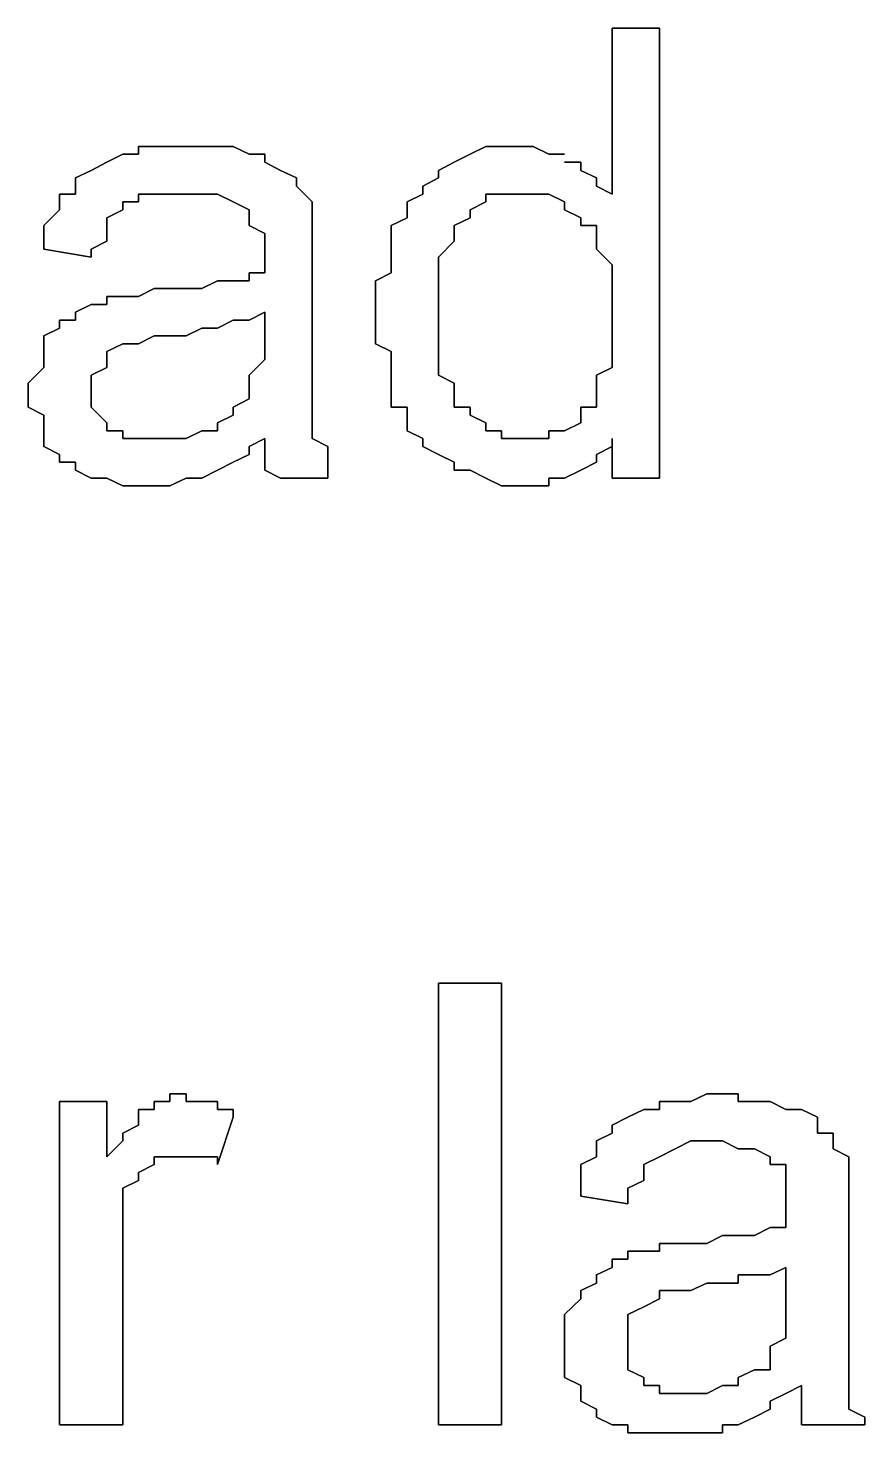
# Model space of a CAD drawing. Header units: metres. Extents: x 2.9 to 42.8, y 1.7 to 28.7.
# Drawn here: x 37.7931 to 37.9801, y 22.3079 to 22.6219 of the extents above; entities that cross this region are included whole.
import ezdxf

# ---------------------------------------------------------------- set-up
doc = ezdxf.new("R2010")
doc.units = ezdxf.units.M
doc.layers.add('GRIS', color=8, linetype='Continuous')

msp = doc.modelspace()

# ---------------------------------------------------------------- linework, layer by layer
at = {"layer": 'GRIS', "lineweight": -3}
for points in [[(37.9342, 22.6219), (37.9236, 22.6219), (37.9342, 22.6219)], [(37.9236, 22.6219), (37.9236, 22.5848), (37.9236, 22.6219)], [(37.9342, 22.5213), (37.9342, 22.6219), (37.9342, 22.5213)], [(37.8143, 22.5937), (37.8107, 22.5919), (37.8143, 22.5937)], [(37.8178, 22.5937), (37.8143, 22.5937), (37.8178, 22.5937)], [(37.8213, 22.5954), (37.8178, 22.5954), (37.8213, 22.5954)], [(37.8178, 22.5954), (37.8178, 22.5937), (37.8178, 22.5954)], [(37.8248, 22.5954), (37.8213, 22.5954), (37.8248, 22.5954)], [(37.8284, 22.5954), (37.8248, 22.5954), (37.8284, 22.5954)], [(37.8319, 22.5954), (37.8284, 22.5954), (37.8319, 22.5954)], [(37.8354, 22.5954), (37.8319, 22.5954), (37.8354, 22.5954)], [(37.8389, 22.5954), (37.8354, 22.5954), (37.8389, 22.5954)], [(37.8425, 22.5937), (37.8389, 22.5954), (37.8425, 22.5937)], [(37.846, 22.5937), (37.8425, 22.5937), (37.846, 22.5937)], [(37.846, 22.5919), (37.846, 22.5937), (37.846, 22.5919)], [(37.8919, 22.5937), (37.8883, 22.5919), (37.8919, 22.5937)], [(37.8954, 22.5954), (37.8919, 22.5937), (37.8954, 22.5954)], [(37.8989, 22.5954), (37.8954, 22.5954), (37.8989, 22.5954)], [(37.9024, 22.5954), (37.8989, 22.5954), (37.9024, 22.5954)], [(37.906, 22.5954), (37.9024, 22.5954), (37.906, 22.5954)], [(37.9095, 22.5937), (37.906, 22.5954), (37.9095, 22.5937)], [(37.913, 22.5937), (37.9095, 22.5937), (37.913, 22.5937)], [(37.8072, 22.5901), (37.8037, 22.5884), (37.8072, 22.5901)], [(37.8107, 22.5919), (37.8072, 22.5901), (37.8107, 22.5919)], [(37.8495, 22.5901), (37.846, 22.5919), (37.8495, 22.5901)], [(37.8531, 22.5884), (37.8495, 22.5901), (37.8531, 22.5884)], [(37.8883, 22.5919), (37.8848, 22.5901), (37.8883, 22.5919)], [(37.8848, 22.5901), (37.8848, 22.5884), (37.8848, 22.5901)], [(37.9166, 22.5919), (37.913, 22.5919), (37.9166, 22.5919)], [(37.9166, 22.5901), (37.9166, 22.5919), (37.9166, 22.5901)], [(37.9201, 22.5884), (37.9166, 22.5901), (37.9201, 22.5884)], [(37.8037, 22.5884), (37.8037, 22.5866), (37.8037, 22.5884)], [(37.8037, 22.5866), (37.8037, 22.5848), (37.8037, 22.5866)], [(37.8531, 22.5866), (37.8531, 22.5884), (37.8531, 22.5866)], [(37.8566, 22.5831), (37.8531, 22.5866), (37.8566, 22.5831)], [(37.8848, 22.5884), (37.8813, 22.5866), (37.8848, 22.5884)], [(37.8813, 22.5866), (37.8813, 22.5848), (37.8813, 22.5866)], [(37.9201, 22.5866), (37.9201, 22.5884), (37.9201, 22.5866)], [(37.9236, 22.5848), (37.9201, 22.5866), (37.9236, 22.5848)], [(37.8037, 22.5848), (37.8001, 22.5848), (37.8037, 22.5848)], [(37.8001, 22.5848), (37.8001, 22.5831), (37.8001, 22.5848)], [(37.8001, 22.5831), (37.8001, 22.5813), (37.8001, 22.5831)], [(37.8143, 22.5813), (37.8143, 22.5831), (37.8143, 22.5813)], [(37.8143, 22.5831), (37.8178, 22.5831), (37.8143, 22.5831)], [(37.8178, 22.5831), (37.8178, 22.5848), (37.8178, 22.5831)], [(37.8178, 22.5848), (37.8213, 22.5848), (37.8178, 22.5848)], [(37.8213, 22.5848), (37.8248, 22.5848), (37.8213, 22.5848)], [(37.8248, 22.5848), (37.8284, 22.5848), (37.8248, 22.5848)], [(37.8284, 22.5848), (37.8319, 22.5848), (37.8284, 22.5848)], [(37.8319, 22.5848), (37.8354, 22.5848), (37.8319, 22.5848)], [(37.8354, 22.5848), (37.8389, 22.5831), (37.8354, 22.5848)], [(37.8389, 22.5831), (37.8425, 22.5813), (37.8389, 22.5831)], [(37.8566, 22.5813), (37.8566, 22.5831), (37.8566, 22.5813)], [(37.8813, 22.5848), (37.8778, 22.5831), (37.8813, 22.5848)], [(37.8778, 22.5831), (37.8778, 22.5813), (37.8778, 22.5831)], [(37.8919, 22.5813), (37.8954, 22.5831), (37.8919, 22.5813)], [(37.8954, 22.5831), (37.8954, 22.5848), (37.8954, 22.5831)], [(37.8954, 22.5848), (37.8989, 22.5848), (37.8954, 22.5848)], [(37.8989, 22.5848), (37.9024, 22.5848), (37.8989, 22.5848)], [(37.9024, 22.5848), (37.906, 22.5848), (37.9024, 22.5848)], [(37.906, 22.5848), (37.9095, 22.5848), (37.906, 22.5848)], [(37.9095, 22.5848), (37.913, 22.5831), (37.9095, 22.5848)], [(37.913, 22.5831), (37.913, 22.5813), (37.913, 22.5831)], [(37.8001, 22.5813), (37.7966, 22.5778), (37.8001, 22.5813)], [(37.8107, 22.5795), (37.8143, 22.5813), (37.8107, 22.5795)], [(37.8425, 22.5813), (37.8425, 22.5795), (37.8425, 22.5813)], [(37.8566, 22.5795), (37.8566, 22.5813), (37.8566, 22.5795)], [(37.8778, 22.5813), (37.8778, 22.5795), (37.8778, 22.5813)], [(37.8919, 22.5795), (37.8919, 22.5813), (37.8919, 22.5795)], [(37.913, 22.5813), (37.9166, 22.5795), (37.913, 22.5813)], [(37.7966, 22.5778), (37.7966, 22.576), (37.7966, 22.5778)], [(37.8107, 22.5778), (37.8107, 22.5795), (37.8107, 22.5778)], [(37.8107, 22.5743), (37.8107, 22.5778), (37.8107, 22.5743)], [(37.8425, 22.5795), (37.8425, 22.5778), (37.8425, 22.5795)], [(37.8425, 22.5778), (37.846, 22.576), (37.8425, 22.5778)], [(37.8566, 22.5778), (37.8566, 22.5795), (37.8566, 22.5778)], [(37.8566, 22.576), (37.8566, 22.5778), (37.8566, 22.576)], [(37.8778, 22.5795), (37.8742, 22.5778), (37.8778, 22.5795)], [(37.8742, 22.5778), (37.8742, 22.576), (37.8742, 22.5778)], [(37.8883, 22.5778), (37.8919, 22.5795), (37.8883, 22.5778)], [(37.8883, 22.576), (37.8883, 22.5778), (37.8883, 22.576)], [(37.9166, 22.5795), (37.9166, 22.5778), (37.9166, 22.5795)], [(37.9166, 22.5778), (37.9201, 22.5778), (37.9166, 22.5778)], [(37.9201, 22.5778), (37.9201, 22.576), (37.9201, 22.5778)], [(37.7966, 22.576), (37.7966, 22.5725), (37.7966, 22.576)], [(37.8072, 22.5725), (37.8107, 22.5743), (37.8072, 22.5725)], [(37.846, 22.576), (37.846, 22.5743), (37.846, 22.576)], [(37.846, 22.5743), (37.846, 22.5707), (37.846, 22.5743)], [(37.8566, 22.5743), (37.8566, 22.576), (37.8566, 22.5743)], [(37.8566, 22.5707), (37.8566, 22.5743), (37.8566, 22.5707)], [(37.8742, 22.576), (37.8742, 22.5743), (37.8742, 22.576)], [(37.8742, 22.5743), (37.8742, 22.5725), (37.8742, 22.5743)], [(37.8848, 22.5707), (37.8883, 22.5743), (37.8848, 22.5707)], [(37.8883, 22.5743), (37.8883, 22.576), (37.8883, 22.5743)], [(37.9201, 22.576), (37.9201, 22.5743), (37.9201, 22.576)], [(37.9201, 22.5743), (37.9201, 22.5725), (37.9201, 22.5743)], [(37.7966, 22.5725), (37.8072, 22.5707), (37.7966, 22.5725)], [(37.8072, 22.5707), (37.8072, 22.5725), (37.8072, 22.5707)], [(37.846, 22.5707), (37.846, 22.5672), (37.846, 22.5707)], [(37.8566, 22.569), (37.8566, 22.5707), (37.8566, 22.569)], [(37.8742, 22.5725), (37.8742, 22.569), (37.8742, 22.5725)], [(37.8848, 22.569), (37.8848, 22.5707), (37.8848, 22.569)], [(37.9201, 22.5725), (37.9236, 22.569), (37.9201, 22.5725)], [(37.846, 22.5672), (37.8425, 22.5672), (37.846, 22.5672)], [(37.8425, 22.5672), (37.8425, 22.5654), (37.8425, 22.5672)], [(37.8566, 22.5513), (37.8566, 22.569), (37.8566, 22.5513)], [(37.8742, 22.5672), (37.8707, 22.5654), (37.8742, 22.5672)], [(37.8742, 22.569), (37.8742, 22.5672), (37.8742, 22.569)], [(37.8848, 22.5672), (37.8848, 22.569), (37.8848, 22.5672)], [(37.8848, 22.5637), (37.8848, 22.5672), (37.8848, 22.5637)], [(37.9236, 22.569), (37.9236, 22.5672), (37.9236, 22.569)], [(37.9236, 22.5672), (37.9236, 22.5654), (37.9236, 22.5672)], [(37.8354, 22.5654), (37.8319, 22.5637), (37.8354, 22.5654)], [(37.8389, 22.5654), (37.8354, 22.5654), (37.8389, 22.5654)], [(37.8425, 22.5654), (37.8389, 22.5654), (37.8425, 22.5654)], [(37.8707, 22.5654), (37.8707, 22.5619), (37.8707, 22.5654)], [(37.9236, 22.5654), (37.9236, 22.5619), (37.9236, 22.5654)], [(37.8143, 22.5619), (37.8107, 22.5619), (37.8143, 22.5619)], [(37.8107, 22.5619), (37.8107, 22.5601), (37.8107, 22.5619)], [(37.8178, 22.5619), (37.8143, 22.5619), (37.8178, 22.5619)], [(37.8213, 22.5637), (37.8178, 22.5619), (37.8213, 22.5637)], [(37.8248, 22.5637), (37.8213, 22.5637), (37.8248, 22.5637)], [(37.8284, 22.5637), (37.8248, 22.5637), (37.8284, 22.5637)], [(37.8319, 22.5637), (37.8284, 22.5637), (37.8319, 22.5637)], [(37.8707, 22.5619), (37.8707, 22.5601), (37.8707, 22.5619)], [(37.8848, 22.5619), (37.8848, 22.5637), (37.8848, 22.5619)], [(37.8848, 22.5584), (37.8848, 22.5619), (37.8848, 22.5584)], [(37.9236, 22.5619), (37.9236, 22.5601), (37.9236, 22.5619)], [(37.8072, 22.5601), (37.8037, 22.5584), (37.8072, 22.5601)], [(37.8037, 22.5584), (37.8037, 22.5566), (37.8037, 22.5584)], [(37.8107, 22.5601), (37.8072, 22.5601), (37.8107, 22.5601)], [(37.8425, 22.5566), (37.846, 22.5584), (37.8425, 22.5566)], [(37.846, 22.5584), (37.846, 22.5531), (37.846, 22.5584)], [(37.8707, 22.5601), (37.8707, 22.5584), (37.8707, 22.5601)], [(37.8707, 22.5584), (37.8707, 22.5566), (37.8707, 22.5584)], [(37.8848, 22.5548), (37.8848, 22.5584), (37.8848, 22.5548)], [(37.9236, 22.5601), (37.9236, 22.5566), (37.9236, 22.5601)], [(37.8001, 22.5548), (37.7966, 22.5531), (37.8001, 22.5548)], [(37.8037, 22.5566), (37.8001, 22.5566), (37.8037, 22.5566)], [(37.8001, 22.5566), (37.8001, 22.5548), (37.8001, 22.5566)], [(37.8284, 22.5531), (37.8319, 22.5548), (37.8284, 22.5531)], [(37.8319, 22.5548), (37.8354, 22.5548), (37.8319, 22.5548)], [(37.8354, 22.5548), (37.8389, 22.5566), (37.8354, 22.5548)], [(37.8389, 22.5566), (37.8425, 22.5566), (37.8389, 22.5566)], [(37.8707, 22.5566), (37.8707, 22.5531), (37.8707, 22.5566)], [(37.8848, 22.5513), (37.8848, 22.5548), (37.8848, 22.5513)], [(37.9236, 22.5566), (37.9236, 22.5531), (37.9236, 22.5566)], [(37.7966, 22.5531), (37.7966, 22.5496), (37.7966, 22.5531)], [(37.8178, 22.5513), (37.8213, 22.5531), (37.8178, 22.5513)], [(37.8213, 22.5531), (37.8248, 22.5531), (37.8213, 22.5531)], [(37.8248, 22.5531), (37.8284, 22.5531), (37.8248, 22.5531)], [(37.846, 22.5531), (37.846, 22.5496), (37.846, 22.5531)], [(37.8707, 22.5531), (37.8707, 22.5513), (37.8707, 22.5531)], [(37.9236, 22.5531), (37.9236, 22.5513), (37.9236, 22.5531)], [(37.7966, 22.5496), (37.7966, 22.5478), (37.7966, 22.5496)], [(37.8107, 22.5496), (37.8143, 22.5513), (37.8107, 22.5496)], [(37.8107, 22.5478), (37.8107, 22.5496), (37.8107, 22.5478)], [(37.8143, 22.5513), (37.8178, 22.5513), (37.8143, 22.5513)], [(37.846, 22.5496), (37.846, 22.5478), (37.846, 22.5496)], [(37.8566, 22.5478), (37.8566, 22.5513), (37.8566, 22.5478)], [(37.8707, 22.5513), (37.8742, 22.5496), (37.8707, 22.5513)], [(37.8742, 22.5496), (37.8742, 22.546), (37.8742, 22.5496)], [(37.8848, 22.5496), (37.8848, 22.5513), (37.8848, 22.5496)], [(37.8848, 22.546), (37.8848, 22.5496), (37.8848, 22.546)], [(37.9236, 22.5513), (37.9236, 22.5478), (37.9236, 22.5513)], [(37.7966, 22.546), (37.7931, 22.5425), (37.7966, 22.546)], [(37.7966, 22.5478), (37.7966, 22.546), (37.7966, 22.5478)], [(37.8072, 22.5443), (37.8107, 22.546), (37.8072, 22.5443)], [(37.8107, 22.546), (37.8107, 22.5478), (37.8107, 22.546)], [(37.846, 22.5478), (37.8425, 22.5443), (37.846, 22.5478)], [(37.8566, 22.5443), (37.8566, 22.5478), (37.8566, 22.5443)], [(37.8742, 22.546), (37.8742, 22.5443), (37.8742, 22.546)], [(37.8848, 22.5443), (37.8848, 22.546), (37.8848, 22.5443)], [(37.9236, 22.546), (37.9201, 22.5443), (37.9236, 22.546)], [(37.9236, 22.5478), (37.9236, 22.546), (37.9236, 22.5478)], [(37.7931, 22.5425), (37.7931, 22.5407), (37.7931, 22.5425)], [(37.8072, 22.5425), (37.8072, 22.5443), (37.8072, 22.5425)], [(37.8072, 22.5407), (37.8072, 22.5425), (37.8072, 22.5407)], [(37.8425, 22.5443), (37.8425, 22.5425), (37.8425, 22.5443)], [(37.8425, 22.5425), (37.8425, 22.5407), (37.8425, 22.5425)], [(37.8566, 22.5425), (37.8566, 22.5443), (37.8566, 22.5425)], [(37.8566, 22.539), (37.8566, 22.5425), (37.8566, 22.539)], [(37.8742, 22.5443), (37.8742, 22.5425), (37.8742, 22.5443)], [(37.8742, 22.5425), (37.8742, 22.5407), (37.8742, 22.5425)], [(37.8883, 22.5425), (37.8848, 22.5443), (37.8883, 22.5425)], [(37.8883, 22.5407), (37.8883, 22.5425), (37.8883, 22.5407)], [(37.9201, 22.5443), (37.9201, 22.5425), (37.9201, 22.5443)], [(37.9201, 22.5425), (37.9201, 22.539), (37.9201, 22.5425)], [(37.7931, 22.5407), (37.7931, 22.5372), (37.7931, 22.5407)], [(37.8072, 22.539), (37.8072, 22.5407), (37.8072, 22.539)], [(37.8072, 22.5372), (37.8072, 22.539), (37.8072, 22.5372)], [(37.8425, 22.539), (37.8389, 22.5372), (37.8425, 22.539)], [(37.8425, 22.5407), (37.8425, 22.539), (37.8425, 22.5407)], [(37.8566, 22.5372), (37.8566, 22.539), (37.8566, 22.5372)], [(37.8742, 22.5407), (37.8742, 22.5372), (37.8742, 22.5407)], [(37.8883, 22.539), (37.8883, 22.5407), (37.8883, 22.539)], [(37.8883, 22.5372), (37.8883, 22.539), (37.8883, 22.5372)], [(37.9201, 22.539), (37.9201, 22.5372), (37.9201, 22.539)], [(37.7931, 22.5372), (37.7966, 22.5354), (37.7931, 22.5372)], [(37.8107, 22.5337), (37.8072, 22.5372), (37.8107, 22.5337)], [(37.8389, 22.5372), (37.8389, 22.5354), (37.8389, 22.5372)], [(37.8566, 22.5337), (37.8566, 22.5372), (37.8566, 22.5337)], [(37.8742, 22.5372), (37.8778, 22.5372), (37.8742, 22.5372)], [(37.8778, 22.5372), (37.8778, 22.5354), (37.8778, 22.5372)], [(37.8919, 22.5372), (37.8883, 22.5372), (37.8919, 22.5372)], [(37.8919, 22.5354), (37.8919, 22.5372), (37.8919, 22.5354)], [(37.9201, 22.5372), (37.9166, 22.5372), (37.9201, 22.5372)], [(37.9166, 22.5372), (37.9166, 22.5354), (37.9166, 22.5372)], [(37.7966, 22.5354), (37.7966, 22.5337), (37.7966, 22.5354)], [(37.7966, 22.5337), (37.7966, 22.5319), (37.7966, 22.5337)], [(37.8107, 22.5319), (37.8107, 22.5337), (37.8107, 22.5319)], [(37.8389, 22.5354), (37.8354, 22.5337), (37.8389, 22.5354)], [(37.8354, 22.5337), (37.8354, 22.5319), (37.8354, 22.5337)], [(37.8566, 22.5319), (37.8566, 22.5337), (37.8566, 22.5319)], [(37.8778, 22.5354), (37.8778, 22.5319), (37.8778, 22.5354)], [(37.8954, 22.5337), (37.8919, 22.5354), (37.8954, 22.5337)], [(37.8954, 22.5319), (37.8954, 22.5337), (37.8954, 22.5319)], [(37.9166, 22.5337), (37.913, 22.5319), (37.9166, 22.5337)], [(37.9166, 22.5354), (37.9166, 22.5337), (37.9166, 22.5354)], [(37.7966, 22.5319), (37.7966, 22.5284), (37.7966, 22.5319)], [(37.8143, 22.5319), (37.8107, 22.5319), (37.8143, 22.5319)], [(37.8143, 22.5302), (37.8143, 22.5319), (37.8143, 22.5302)], [(37.8178, 22.5302), (37.8143, 22.5302), (37.8178, 22.5302)], [(37.8213, 22.5302), (37.8178, 22.5302), (37.8213, 22.5302)], [(37.8248, 22.5302), (37.8213, 22.5302), (37.8248, 22.5302)], [(37.8284, 22.5302), (37.8248, 22.5302), (37.8284, 22.5302)], [(37.8319, 22.5319), (37.8284, 22.5302), (37.8319, 22.5319)], [(37.8354, 22.5319), (37.8319, 22.5319), (37.8354, 22.5319)], [(37.8425, 22.5284), (37.846, 22.5302), (37.8425, 22.5284)], [(37.846, 22.5302), (37.846, 22.5284), (37.846, 22.5302)], [(37.8566, 22.5302), (37.8566, 22.5319), (37.8566, 22.5302)], [(37.8601, 22.5284), (37.8566, 22.5302), (37.8601, 22.5284)], [(37.8778, 22.5319), (37.8813, 22.5302), (37.8778, 22.5319)], [(37.8813, 22.5302), (37.8813, 22.5284), (37.8813, 22.5302)], [(37.8989, 22.5319), (37.8954, 22.5319), (37.8989, 22.5319)], [(37.8989, 22.5302), (37.8989, 22.5319), (37.8989, 22.5302)], [(37.9024, 22.5302), (37.8989, 22.5302), (37.9024, 22.5302)], [(37.906, 22.5302), (37.9024, 22.5302), (37.906, 22.5302)], [(37.9095, 22.5302), (37.906, 22.5302), (37.9095, 22.5302)], [(37.913, 22.5319), (37.9095, 22.5319), (37.913, 22.5319)], [(37.9095, 22.5319), (37.9095, 22.5302), (37.9095, 22.5319)], [(37.9236, 22.5284), (37.9236, 22.5302), (37.9236, 22.5284)], [(37.9236, 22.5302), (37.9236, 22.5213), (37.9236, 22.5302)], [(37.7966, 22.5284), (37.8001, 22.5266), (37.7966, 22.5284)], [(37.8001, 22.5266), (37.8001, 22.5249), (37.8001, 22.5266)], [(37.8389, 22.5249), (37.8425, 22.5266), (37.8389, 22.5249)], [(37.8425, 22.5266), (37.8425, 22.5284), (37.8425, 22.5266)], [(37.846, 22.5284), (37.846, 22.5266), (37.846, 22.5284)], [(37.846, 22.5266), (37.846, 22.5231), (37.846, 22.5266)], [(37.8601, 22.5249), (37.8601, 22.5284), (37.8601, 22.5249)], [(37.8813, 22.5284), (37.8848, 22.5266), (37.8813, 22.5284)], [(37.8848, 22.5266), (37.8883, 22.5249), (37.8848, 22.5266)], [(37.9201, 22.5266), (37.9236, 22.5284), (37.9201, 22.5266)], [(37.9201, 22.5249), (37.9201, 22.5266), (37.9201, 22.5249)], [(37.8001, 22.5249), (37.8037, 22.5249), (37.8001, 22.5249)], [(37.8037, 22.5249), (37.8037, 22.5231), (37.8037, 22.5249)], [(37.8354, 22.5231), (37.8389, 22.5249), (37.8354, 22.5231)], [(37.8601, 22.5231), (37.8601, 22.5249), (37.8601, 22.5231)], [(37.8883, 22.5249), (37.8883, 22.5231), (37.8883, 22.5249)], [(37.9166, 22.5231), (37.9201, 22.5249), (37.9166, 22.5231)], [(37.8037, 22.5231), (37.8072, 22.5213), (37.8037, 22.5231)], [(37.8072, 22.5213), (37.8107, 22.5213), (37.8072, 22.5213)], [(37.8107, 22.5213), (37.8143, 22.5196), (37.8107, 22.5213)], [(37.8248, 22.5196), (37.8284, 22.5213), (37.8248, 22.5196)], [(37.8284, 22.5213), (37.8319, 22.5213), (37.8284, 22.5213)], [(37.8319, 22.5213), (37.8354, 22.5231), (37.8319, 22.5213)], [(37.846, 22.5231), (37.8495, 22.5213), (37.846, 22.5231)], [(37.8495, 22.5213), (37.8601, 22.5213), (37.8495, 22.5213)], [(37.8601, 22.5213), (37.8601, 22.5231), (37.8601, 22.5213)], [(37.8883, 22.5231), (37.8919, 22.5231), (37.8883, 22.5231)], [(37.8919, 22.5231), (37.8954, 22.5213), (37.8919, 22.5231)], [(37.8954, 22.5213), (37.8989, 22.5196), (37.8954, 22.5213)], [(37.9095, 22.5196), (37.9095, 22.5213), (37.9095, 22.5196)], [(37.9095, 22.5213), (37.913, 22.5213), (37.9095, 22.5213)], [(37.913, 22.5213), (37.9166, 22.5231), (37.913, 22.5213)], [(37.9236, 22.5213), (37.9342, 22.5213), (37.9236, 22.5213)], [(37.8143, 22.5196), (37.8178, 22.5196), (37.8143, 22.5196)], [(37.8178, 22.5196), (37.8213, 22.5196), (37.8178, 22.5196)], [(37.8213, 22.5196), (37.8248, 22.5196), (37.8213, 22.5196)], [(37.8989, 22.5196), (37.9024, 22.5196), (37.8989, 22.5196)], [(37.9024, 22.5196), (37.906, 22.5196), (37.9024, 22.5196)], [(37.906, 22.5196), (37.9095, 22.5196), (37.906, 22.5196)], [(37.8989, 22.4084), (37.8848, 22.4084), (37.8989, 22.4084)], [(37.8848, 22.4084), (37.8848, 22.3097), (37.8848, 22.4084)], [(37.8989, 22.3097), (37.8989, 22.4084), (37.8989, 22.3097)], [(37.8107, 22.382), (37.8001, 22.382), (37.8107, 22.382)], [(37.8001, 22.382), (37.8001, 22.3097), (37.8001, 22.382)], [(37.8107, 22.3696), (37.8107, 22.382), (37.8107, 22.3696)], [(37.8248, 22.382), (37.8213, 22.382), (37.8248, 22.382)], [(37.8213, 22.382), (37.8213, 22.3802), (37.8213, 22.382)], [(37.8284, 22.3837), (37.8248, 22.3837), (37.8284, 22.3837)], [(37.8248, 22.3837), (37.8248, 22.382), (37.8248, 22.3837)], [(37.8284, 22.382), (37.8284, 22.3837), (37.8284, 22.382)], [(37.8319, 22.382), (37.8284, 22.382), (37.8319, 22.382)], [(37.8354, 22.382), (37.8319, 22.382), (37.8354, 22.382)], [(37.8354, 22.3802), (37.8354, 22.382), (37.8354, 22.3802)], [(37.9377, 22.382), (37.9342, 22.382), (37.9377, 22.382)], [(37.9342, 22.382), (37.9342, 22.3802), (37.9342, 22.382)], [(37.9412, 22.382), (37.9377, 22.382), (37.9412, 22.382)], [(37.9448, 22.3837), (37.9412, 22.382), (37.9448, 22.3837)], [(37.9483, 22.3837), (37.9448, 22.3837), (37.9483, 22.3837)], [(37.9518, 22.3837), (37.9483, 22.3837), (37.9518, 22.3837)], [(37.9518, 22.382), (37.9518, 22.3837), (37.9518, 22.382)], [(37.9554, 22.382), (37.9518, 22.382), (37.9554, 22.382)], [(37.9589, 22.382), (37.9554, 22.382), (37.9589, 22.382)], [(37.9624, 22.3802), (37.9589, 22.382), (37.9624, 22.3802)], [(37.8213, 22.3802), (37.8178, 22.3802), (37.8213, 22.3802)], [(37.8178, 22.3802), (37.8178, 22.3785), (37.8178, 22.3802)], [(37.8389, 22.3802), (37.8354, 22.3802), (37.8389, 22.3802)], [(37.8389, 22.3785), (37.8389, 22.3802), (37.8389, 22.3785)], [(37.9307, 22.3802), (37.9271, 22.3785), (37.9307, 22.3802)], [(37.9342, 22.3802), (37.9307, 22.3802), (37.9342, 22.3802)], [(37.9659, 22.3802), (37.9624, 22.3802), (37.9659, 22.3802)], [(37.9695, 22.3785), (37.9659, 22.3802), (37.9695, 22.3785)], [(37.8178, 22.3767), (37.8143, 22.3749), (37.8178, 22.3767)], [(37.8178, 22.3785), (37.8178, 22.3767), (37.8178, 22.3785)], [(37.8354, 22.3679), (37.8389, 22.3785), (37.8354, 22.3679)], [(37.9271, 22.3785), (37.9236, 22.3767), (37.9271, 22.3785)], [(37.9236, 22.3767), (37.9236, 22.3749), (37.9236, 22.3767)], [(37.9695, 22.3767), (37.9695, 22.3785), (37.9695, 22.3767)], [(37.9695, 22.3749), (37.9695, 22.3767), (37.9695, 22.3749)], [(37.8143, 22.3732), (37.8107, 22.3696), (37.8143, 22.3732)], [(37.8143, 22.3749), (37.8143, 22.3732), (37.8143, 22.3749)], [(37.9236, 22.3749), (37.9201, 22.3732), (37.9236, 22.3749)], [(37.9201, 22.3732), (37.9201, 22.3714), (37.9201, 22.3732)], [(37.9377, 22.3714), (37.9412, 22.3732), (37.9377, 22.3714)], [(37.9412, 22.3732), (37.9448, 22.3732), (37.9412, 22.3732)], [(37.9448, 22.3732), (37.9483, 22.3732), (37.9448, 22.3732)], [(37.9483, 22.3732), (37.9518, 22.3714), (37.9483, 22.3732)], [(37.973, 22.3749), (37.9695, 22.3749), (37.973, 22.3749)], [(37.973, 22.3732), (37.973, 22.3749), (37.973, 22.3732)], [(37.973, 22.3714), (37.973, 22.3732), (37.973, 22.3714)], [(37.8213, 22.3679), (37.8213, 22.3696), (37.8213, 22.3679)], [(37.8213, 22.3696), (37.8248, 22.3696), (37.8213, 22.3696)], [(37.8248, 22.3696), (37.8284, 22.3696), (37.8248, 22.3696)], [(37.8284, 22.3696), (37.8319, 22.3696), (37.8284, 22.3696)], [(37.8319, 22.3696), (37.8354, 22.3696), (37.8319, 22.3696)], [(37.8354, 22.3696), (37.8354, 22.3679), (37.8354, 22.3696)], [(37.9201, 22.3696), (37.9166, 22.3679), (37.9201, 22.3696)], [(37.9201, 22.3714), (37.9201, 22.3696), (37.9201, 22.3714)], [(37.9307, 22.3679), (37.9342, 22.3696), (37.9307, 22.3679)], [(37.9342, 22.3696), (37.9377, 22.3714), (37.9342, 22.3696)], [(37.9518, 22.3714), (37.9554, 22.3714), (37.9518, 22.3714)], [(37.9554, 22.3714), (37.9589, 22.3696), (37.9554, 22.3714)], [(37.9589, 22.3696), (37.9589, 22.3679), (37.9589, 22.3696)], [(37.9765, 22.3696), (37.973, 22.3714), (37.9765, 22.3696)], [(37.9765, 22.3661), (37.9765, 22.3696), (37.9765, 22.3661)], [(37.8178, 22.3661), (37.8213, 22.3679), (37.8178, 22.3661)], [(37.9166, 22.3679), (37.9166, 22.3661), (37.9166, 22.3679)], [(37.9307, 22.3661), (37.9307, 22.3679), (37.9307, 22.3661)], [(37.9589, 22.3679), (37.9624, 22.3679), (37.9589, 22.3679)], [(37.9624, 22.3679), (37.9624, 22.3661), (37.9624, 22.3679)], [(37.8143, 22.3626), (37.8178, 22.3643), (37.8143, 22.3626)], [(37.8178, 22.3643), (37.8178, 22.3661), (37.8178, 22.3643)], [(37.9166, 22.3661), (37.9166, 22.3626), (37.9166, 22.3661)], [(37.9271, 22.3626), (37.9307, 22.3643), (37.9271, 22.3626)], [(37.9307, 22.3643), (37.9307, 22.3661), (37.9307, 22.3643)], [(37.9624, 22.3661), (37.9624, 22.3626), (37.9624, 22.3661)], [(37.9765, 22.3626), (37.9765, 22.3661), (37.9765, 22.3626)], [(37.8143, 22.3608), (37.8143, 22.3626), (37.8143, 22.3608)], [(37.8143, 22.3591), (37.8143, 22.3608), (37.8143, 22.3591)], [(37.9166, 22.3626), (37.9166, 22.3608), (37.9166, 22.3626)], [(37.9166, 22.3608), (37.9271, 22.3591), (37.9166, 22.3608)], [(37.9271, 22.3591), (37.9271, 22.3626), (37.9271, 22.3591)], [(37.9624, 22.3626), (37.9624, 22.3608), (37.9624, 22.3626)], [(37.9624, 22.3608), (37.9624, 22.3573), (37.9624, 22.3608)], [(37.9765, 22.3608), (37.9765, 22.3626), (37.9765, 22.3608)], [(37.9765, 22.3573), (37.9765, 22.3608), (37.9765, 22.3573)], [(37.8143, 22.3573), (37.8143, 22.3591), (37.8143, 22.3573)], [(37.8143, 22.3538), (37.8143, 22.3573), (37.8143, 22.3538)], [(37.9624, 22.3573), (37.9624, 22.3555), (37.9624, 22.3573)], [(37.9765, 22.3555), (37.9765, 22.3573), (37.9765, 22.3555)], [(37.8143, 22.352), (37.8143, 22.3538), (37.8143, 22.352)], [(37.9589, 22.3538), (37.9554, 22.352), (37.9589, 22.3538)], [(37.9624, 22.3538), (37.9589, 22.3538), (37.9624, 22.3538)], [(37.9624, 22.3555), (37.9624, 22.3538), (37.9624, 22.3555)], [(37.9765, 22.3397), (37.9765, 22.3555), (37.9765, 22.3397)], [(37.8143, 22.3502), (37.8143, 22.352), (37.8143, 22.3502)], [(37.9483, 22.352), (37.9448, 22.3502), (37.9483, 22.352)], [(37.9518, 22.352), (37.9483, 22.352), (37.9518, 22.352)], [(37.9554, 22.352), (37.9518, 22.352), (37.9554, 22.352)], [(37.8143, 22.3467), (37.8143, 22.3502), (37.8143, 22.3467)], [(37.9307, 22.3485), (37.9271, 22.3485), (37.9307, 22.3485)], [(37.9271, 22.3485), (37.9271, 22.3467), (37.9271, 22.3485)], [(37.9342, 22.3485), (37.9307, 22.3485), (37.9342, 22.3485)], [(37.9377, 22.3502), (37.9342, 22.3502), (37.9377, 22.3502)], [(37.9342, 22.3502), (37.9342, 22.3485), (37.9342, 22.3502)], [(37.9412, 22.3502), (37.9377, 22.3502), (37.9412, 22.3502)], [(37.9448, 22.3502), (37.9412, 22.3502), (37.9448, 22.3502)], [(37.8143, 22.3097), (37.8143, 22.3467), (37.8143, 22.3097)], [(37.9236, 22.3449), (37.9201, 22.3432), (37.9236, 22.3449)], [(37.9271, 22.3467), (37.9236, 22.3467), (37.9271, 22.3467)], [(37.9236, 22.3467), (37.9236, 22.3449), (37.9236, 22.3467)], [(37.9589, 22.3432), (37.9624, 22.3449), (37.9589, 22.3432)], [(37.9624, 22.3449), (37.9624, 22.3414), (37.9624, 22.3449)], [(37.9201, 22.3414), (37.9166, 22.3397), (37.9201, 22.3414)], [(37.9201, 22.3432), (37.9201, 22.3414), (37.9201, 22.3432)], [(37.9412, 22.3397), (37.9448, 22.3414), (37.9412, 22.3397)], [(37.9448, 22.3414), (37.9483, 22.3414), (37.9448, 22.3414)], [(37.9483, 22.3414), (37.9518, 22.3414), (37.9483, 22.3414)], [(37.9518, 22.3414), (37.9518, 22.3432), (37.9518, 22.3414)], [(37.9518, 22.3432), (37.9554, 22.3432), (37.9518, 22.3432)], [(37.9554, 22.3432), (37.9589, 22.3432), (37.9554, 22.3432)], [(37.9624, 22.3414), (37.9624, 22.3397), (37.9624, 22.3414)], [(37.9166, 22.3397), (37.9166, 22.3379), (37.9166, 22.3397)], [(37.9342, 22.3379), (37.9342, 22.3397), (37.9342, 22.3379)], [(37.9342, 22.3397), (37.9377, 22.3397), (37.9342, 22.3397)], [(37.9377, 22.3397), (37.9412, 22.3397), (37.9377, 22.3397)], [(37.9624, 22.3397), (37.9624, 22.3379), (37.9624, 22.3397)], [(37.9765, 22.3361), (37.9765, 22.3397), (37.9765, 22.3361)], [(37.9166, 22.3379), (37.913, 22.3344), (37.9166, 22.3379)], [(37.9271, 22.3344), (37.9307, 22.3361), (37.9271, 22.3344)], [(37.9307, 22.3361), (37.9342, 22.3379), (37.9307, 22.3361)], [(37.9624, 22.3379), (37.9624, 22.3344), (37.9624, 22.3379)], [(37.9765, 22.3326), (37.9765, 22.3361), (37.9765, 22.3326)], [(37.913, 22.3344), (37.913, 22.3326), (37.913, 22.3344)], [(37.913, 22.3326), (37.913, 22.3308), (37.913, 22.3326)], [(37.9271, 22.3326), (37.9271, 22.3344), (37.9271, 22.3326)], [(37.9271, 22.3291), (37.9271, 22.3326), (37.9271, 22.3291)], [(37.9624, 22.3344), (37.9624, 22.3326), (37.9624, 22.3344)], [(37.9624, 22.3326), (37.9624, 22.3308), (37.9624, 22.3326)], [(37.9765, 22.3291), (37.9765, 22.3326), (37.9765, 22.3291)], [(37.913, 22.3308), (37.913, 22.3273), (37.913, 22.3308)], [(37.9271, 22.3255), (37.9271, 22.3291), (37.9271, 22.3255)], [(37.9624, 22.3291), (37.9589, 22.3273), (37.9624, 22.3291)], [(37.9624, 22.3308), (37.9624, 22.3291), (37.9624, 22.3308)], [(37.9765, 22.3273), (37.9765, 22.3291), (37.9765, 22.3273)], [(37.913, 22.3273), (37.913, 22.3255), (37.913, 22.3273)], [(37.913, 22.3255), (37.913, 22.3238), (37.913, 22.3255)], [(37.9271, 22.3238), (37.9271, 22.3255), (37.9271, 22.3238)], [(37.9589, 22.3273), (37.9589, 22.3238), (37.9589, 22.3273)], [(37.9765, 22.3238), (37.9765, 22.3273), (37.9765, 22.3238)], [(37.913, 22.3238), (37.913, 22.3203), (37.913, 22.3238)], [(37.9271, 22.322), (37.9271, 22.3238), (37.9271, 22.322)], [(37.9589, 22.3238), (37.9589, 22.322), (37.9589, 22.3238)], [(37.9765, 22.322), (37.9765, 22.3238), (37.9765, 22.322)], [(37.913, 22.3203), (37.9166, 22.3185), (37.913, 22.3203)], [(37.9307, 22.3203), (37.9271, 22.322), (37.9307, 22.3203)], [(37.9307, 22.3185), (37.9307, 22.3203), (37.9307, 22.3185)], [(37.9554, 22.322), (37.9518, 22.3203), (37.9554, 22.322)], [(37.9518, 22.3203), (37.9518, 22.3185), (37.9518, 22.3203)], [(37.9589, 22.322), (37.9554, 22.322), (37.9589, 22.322)], [(37.9765, 22.3203), (37.9765, 22.322), (37.9765, 22.3203)], [(37.9765, 22.3185), (37.9765, 22.3203), (37.9765, 22.3185)], [(37.9166, 22.3185), (37.9166, 22.3167), (37.9166, 22.3185)], [(37.9166, 22.3167), (37.9166, 22.315), (37.9166, 22.3167)], [(37.9342, 22.3185), (37.9307, 22.3185), (37.9342, 22.3185)], [(37.9342, 22.3167), (37.9342, 22.3185), (37.9342, 22.3167)], [(37.9377, 22.3167), (37.9342, 22.3167), (37.9377, 22.3167)], [(37.9412, 22.3167), (37.9377, 22.3167), (37.9412, 22.3167)], [(37.9448, 22.3167), (37.9412, 22.3167), (37.9448, 22.3167)], [(37.9483, 22.3185), (37.9448, 22.3167), (37.9483, 22.3185)], [(37.9518, 22.3185), (37.9483, 22.3185), (37.9518, 22.3185)], [(37.9589, 22.315), (37.9624, 22.3167), (37.9589, 22.315)], [(37.9624, 22.3167), (37.9659, 22.3185), (37.9624, 22.3167)], [(37.9659, 22.3185), (37.9659, 22.315), (37.9659, 22.3185)], [(37.9765, 22.315), (37.9765, 22.3185), (37.9765, 22.315)], [(37.9166, 22.315), (37.9201, 22.3132), (37.9166, 22.315)], [(37.9201, 22.3132), (37.9201, 22.3114), (37.9201, 22.3132)], [(37.9554, 22.3114), (37.9589, 22.3132), (37.9554, 22.3114)], [(37.9589, 22.3132), (37.9589, 22.315), (37.9589, 22.3132)], [(37.9659, 22.315), (37.9659, 22.3132), (37.9659, 22.315)], [(37.9659, 22.3132), (37.9659, 22.3114), (37.9659, 22.3132)], [(37.9765, 22.3132), (37.9765, 22.315), (37.9765, 22.3132)], [(37.9801, 22.3114), (37.9765, 22.3132), (37.9801, 22.3114)], [(37.9201, 22.3114), (37.9236, 22.3097), (37.9201, 22.3114)], [(37.9518, 22.3097), (37.9554, 22.3114), (37.9518, 22.3097)], [(37.9659, 22.3114), (37.9659, 22.3097), (37.9659, 22.3114)], [(37.9801, 22.3097), (37.9801, 22.3114), (37.9801, 22.3097)], [(37.8001, 22.3097), (37.8143, 22.3097), (37.8001, 22.3097)], [(37.8848, 22.3097), (37.8989, 22.3097), (37.8848, 22.3097)], [(37.9236, 22.3097), (37.9271, 22.3097), (37.9236, 22.3097)], [(37.9271, 22.3097), (37.9271, 22.3079), (37.9271, 22.3097)], [(37.9271, 22.3079), (37.9307, 22.3079), (37.9271, 22.3079)], [(37.9307, 22.3079), (37.9342, 22.3079), (37.9307, 22.3079)], [(37.9342, 22.3079), (37.9377, 22.3079), (37.9342, 22.3079)], [(37.9377, 22.3079), (37.9412, 22.3079), (37.9377, 22.3079)], [(37.9412, 22.3079), (37.9448, 22.3079), (37.9412, 22.3079)], [(37.9448, 22.3079), (37.9483, 22.3079), (37.9448, 22.3079)], [(37.9483, 22.3079), (37.9483, 22.3097), (37.9483, 22.3079)], [(37.9483, 22.3097), (37.9518, 22.3097), (37.9483, 22.3097)], [(37.9659, 22.3097), (37.9801, 22.3097), (37.9659, 22.3097)]]:
    msp.add_lwpolyline(points, dxfattribs=at)

doc.saveas('drawing.dxf')
